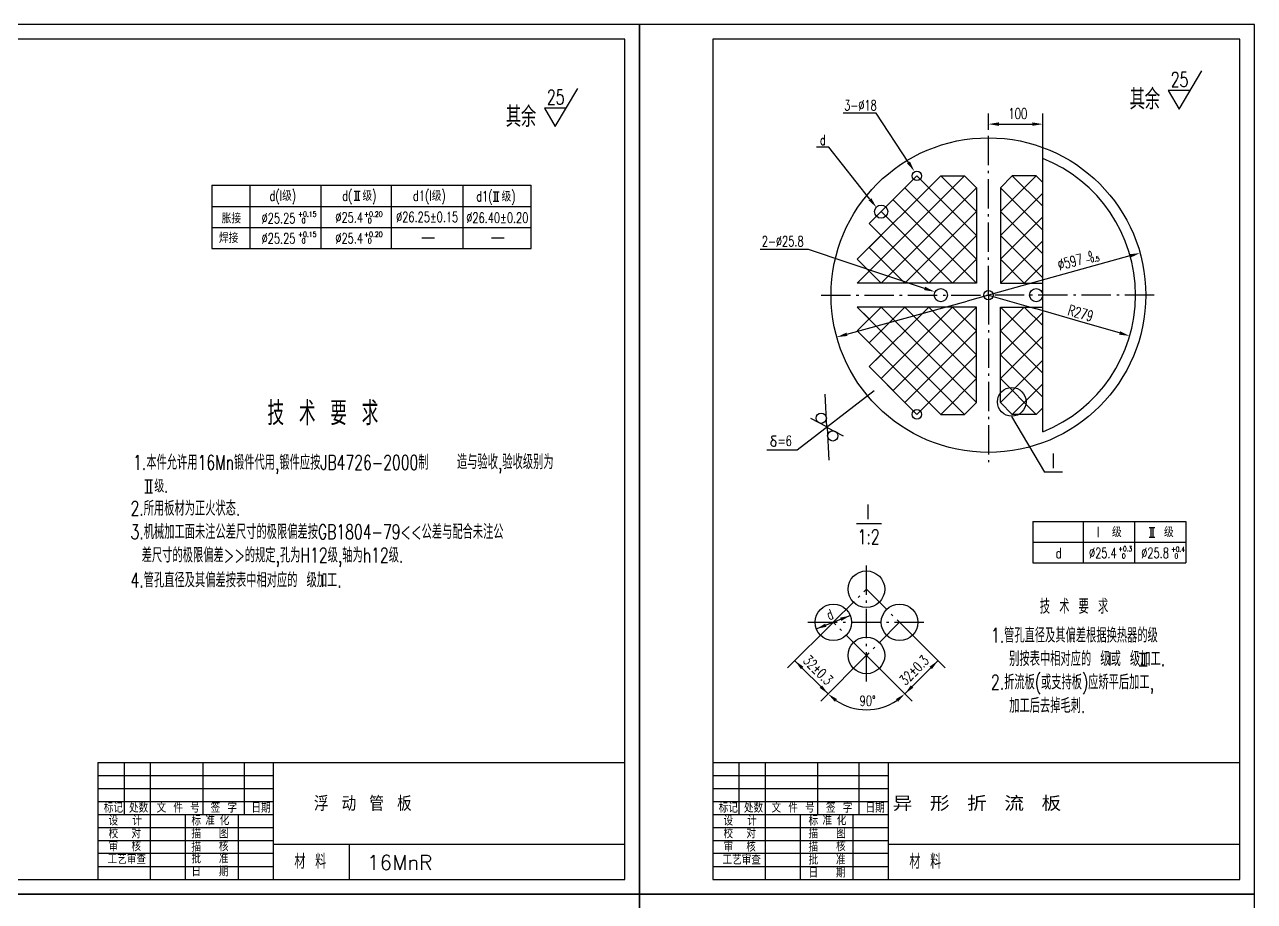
# Model space of a CAD drawing. Extents: x 0 to 2851, y -28 to 1393.
# Drawn here: x 1413.2 to 1833.2, y 1081.1 to 1380.6 of the extents above; entities that cross this region are included whole.
import ezdxf
from ezdxf.enums import TextEntityAlignment as Align

# ---------------------------------------------------------------- set-up
doc = ezdxf.new("R2010")
doc.units = 0
doc.header["$LTSCALE"] = 8
doc.header["$MEASUREMENT"] = 0
doc.linetypes.add('CENTER', pattern=[1.85, 1.25, -0.25, 0.1, -0.25])
doc.linetypes.add('PHANTOM', pattern=[1.902, 1.15, -0.25, 0.001, -0.25, 0.001, -0.25])
doc.layers.get('0').update_dxf_attribs({"linetype": 'CONTINUOUS'})
for name, color, linetype in [('1', 1, 'CONTINUOUS'), ('CC', 3, 'CONTINUOUS'), ('CW', 1, 'CONTINUOUS'), ('DD', 3, 'PHANTOM'), ('HZ', 1, 'CONTINUOUS'), ('X', 3, 'CONTINUOUS'), ('YY', 3, 'CONTINUOUS'), ('ZX', 1, 'CENTER')]:
    doc.layers.add(name, color=color, linetype=linetype)
doc.styles.add('HZ', font='txt', dxfattribs={"bigfont": 'hztxt'})

# ---------------------------------------------------------------- blocks, each defined once
blk = doc.blocks.new('*X123')
at = {"color": 0}
for p, q in [((266.8, 204.58), (273.5, 211.28)), ((266.8, 210.23), (267.85, 211.28)), ((266.8, 198.92), (278.27, 210.38)), ((278.13, 193.28), (296.13, 211.28)), ((283.79, 193.28), (301.79, 211.28)), ((290.34, 211.14), (290.47, 211.28)), ((266.82, 193.28), (279.82, 206.28)), ((272.47, 193.28), (285.47, 206.28)), ((289.45, 193.28), (301.8, 205.63)), ((295.1, 193.28), (301.8, 199.98)), ((300.76, 193.28), (301.8, 194.32))]:
    blk.add_line(p, q, dxfattribs=at)
blk = doc.blocks.new('*X122')
at = {"color": 0}
for p, q in [((423.33, 130.59), (442.54, 149.8)), ((423.33, 134.83), (438.3, 149.8)), ((423.33, 139.07), (434.06, 149.8)), ((423.33, 143.31), (429.81, 149.8)), ((423.33, 147.56), (425.57, 149.8)), ((423.33, 126.34), (444.1, 147.11)), ((456.56, 142.61), (463.76, 149.8)), ((456.56, 146.85), (459.51, 149.8)), ((456.56, 138.36), (468, 149.8)), ((456.56, 134.12), (472.24, 149.8)), ((456.56, 129.88), (476.48, 149.8)), ((423.33, 122.1), (444.1, 142.87)), ((456.56, 125.64), (477.33, 146.4)), ((423.33, 117.86), (444.1, 138.63)), ((456.56, 121.39), (477.33, 142.16)), ((456.56, 117.15), (477.33, 137.92)), ((424.51, 114.8), (444.1, 134.38)), ((458.45, 114.8), (477.33, 133.68)), ((428.76, 114.8), (444.1, 130.14)), ((462.7, 114.8), (477.33, 129.43)), ((433, 114.8), (444.1, 125.9)), ((466.94, 114.8), (477.33, 125.19)), ((437.24, 114.8), (444.1, 121.66)), ((471.18, 114.8), (477.33, 120.95)), ((441.48, 114.8), (444.1, 117.41)), ((475.43, 114.8), (477.33, 116.7))]:
    blk.add_line(p, q, dxfattribs=at)
blk = doc.blocks.new('*X121')
at = {"color": 0}
for p, q in [((384.32, 169.36), (403.23, 188.27)), ((384.32, 175.02), (397.57, 188.27)), ((384.32, 180.67), (391.92, 188.27)), ((384.32, 186.33), (386.26, 188.27)), ((384.81, 164.2), (405.09, 184.47)), ((385.38, 159.11), (405.09, 178.81)), ((390.86, 153.27), (405.09, 167.5)), ((396.51, 153.27), (405.09, 161.84)), ((384.32, 158.05), (384.49, 158.21)), ((402.17, 153.27), (405.09, 156.19))]:
    blk.add_line(p, q, dxfattribs=at)
blk = doc.blocks.new('*X120')
at = {"color": 0}
for p, q in [((351.09, 170.07), (369.29, 188.27)), ((351.09, 175.72), (363.63, 188.27)), ((351.09, 181.38), (357.98, 188.27)), ((351.09, 187.04), (352.32, 188.27)), ((351.09, 164.41), (371.86, 185.18)), ((351.09, 158.75), (371.86, 179.52)), ((351.26, 153.27), (371.86, 173.87)), ((356.92, 153.27), (371.86, 168.21)), ((362.57, 153.27), (371.86, 162.55)), ((368.23, 153.27), (371.86, 156.89))]:
    blk.add_line(p, q, dxfattribs=at)
blk = doc.blocks.new('FFGBF1')
for p, q in [((601.21, 262.15), (608.94, 275.19)), ((371.32, 271.99), (373.31, 271.99)), ((371.93, 267.02), (371.93, 271.99)), ((372.74, 271.99), (372.74, 267.02)), ((371.37, 266.95), (373.31, 266.95)), ((597.53, 268.48), (601.21, 262.15)), ((604.92, 268.48), (597.53, 268.48)), ((277.3, 260.69), (282.91, 260.69)), ((346.95, 247.07), (361.34, 247.07)), ((361.34, 247.07), (361.34, 234.46)), ((399.05, 244.63), (363.3, 233.06)), ((399.05, 244.63), (400.95, 243.24)), ((400.95, 212.07), (400.95, 243.24)), ((484, 242.12), (484, 220.52)), ((484, 242.12), (593.01, 242.12)), ((497.01, 220.52), (497.01, 242.12)), ((521.18, 242.12), (521.18, 220.52)), ((545.32, 220.52), (545.32, 242.12)), ((569.72, 242.12), (569.72, 220.52)), ((593.01, 220.52), (593.01, 242.12)), ((282.85, 225.2), (288.55, 233.9)), ((484, 234.92), (593.01, 234.92)), ((266.8, 230.16), (278.27, 230.16)), ((278.27, 230.16), (278.27, 225.16)), ((280.22, 229.36), (282.85, 225.2)), ((285.59, 229.36), (280.22, 229.36)), ((290.34, 230.16), (290.34, 225.16)), ((301.8, 230.16), (290.34, 230.16)), ((484, 227.72), (593.01, 227.72)), ((278.27, 225.16), (290.34, 225.16)), ((484, 220.52), (593.01, 220.52)), ((372.46, 201.27), (374.93, 201.27)), ((372.92, 196.62), (372.92, 201.21)), ((373.71, 201.21), (373.71, 196.62)), ((374.5, 196.62), (374.5, 201.21)), ((372.46, 196.62), (374.93, 196.62)), ((380, 170.27), (371.3, 175.97)), ((375.83, 173.01), (375.83, 167.64)), ((375.83, 167.64), (380, 170.27)), ((366.88, 163.64), (346.95, 163.64)), ((380.93, 163.64), (366.88, 163.64)), ((367.72, 162.82), (367.23, 163.64)), ((367.72, 162.82), (380.18, 162.82)), ((367.72, 162.82), (367.72, 139.57)), ((380.18, 162.82), (380.68, 163.64)), ((380.18, 162.82), (380.18, 139.57)), ((400.95, 163.64), (380.93, 163.64)), ((366.66, 139.57), (380.25, 139.57)), ((366.66, 138.12), (366.66, 139.57)), ((380.25, 139.57), (381.25, 139.57)), ((381.25, 138.12), (381.25, 139.57)), ((366.66, 138.12), (380.25, 138.12)), ((366.66, 135.04), (380.25, 135.04)), ((366.66, 133.59), (366.66, 135.04)), ((367.72, 138.12), (367.72, 135.04)), ((380.18, 138.12), (380.18, 135.04)), ((380.25, 138.12), (381.25, 138.12)), ((380.25, 135.04), (381.25, 135.04)), ((381.25, 133.59), (381.25, 135.04)), ((380.25, 133.59), (366.66, 133.59)), ((367.72, 133.59), (367.72, 129.47)), ((380.18, 133.59), (380.18, 129.47)), ((381.25, 133.59), (380.25, 133.59)), ((346.95, 128.64), (366.88, 128.64)), ((366.88, 128.64), (381.33, 128.64)), ((366.92, 128.65), (373.46, 128.65)), ((367.72, 129.47), (367.23, 128.64)), ((367.72, 129.47), (380.18, 129.47)), ((380.18, 129.47), (380.68, 128.64)), ((381.33, 128.64), (400.95, 128.64)), ((329.94, 112.24), (332.41, 112.24)), ((330.4, 107.59), (330.4, 112.17)), ((331.19, 112.17), (331.19, 107.59)), ((331.98, 107.59), (331.98, 112.17)), ((329.94, 107.59), (332.41, 107.59)), ((324.03, 73.03), (304.1, 73.03)), ((338.08, 73.03), (324.03, 73.03)), ((324.86, 72.21), (324.37, 73.03)), ((324.86, 72.21), (324.86, 39.79)), ((324.86, 72.21), (337.33, 72.21)), ((337.33, 72.21), (337.82, 73.03)), ((337.33, 72.21), (337.33, 39.79)), ((358.1, 73.03), (338.08, 73.03)), ((304.1, 38.03), (324.03, 38.03)), ((324.86, 39.79), (323.12, 38.03)), ((324.03, 38.03), (338.48, 38.03)), ((324.07, 38.03), (330.6, 38.03)), ((324.86, 39.79), (337.33, 39.79)), ((337.33, 39.79), (339.07, 38.03)), ((338.48, 38.03), (358.1, 38.03))]:
    blk.add_line(p, q)
at = {"const_width": 0.25}
for points in [[(388.93, 138.12, 1), (389.18, 138.12, 1)], [(388.93, 135.04, 1), (389.18, 135.04, 1)], [(388.93, 133.59, 1), (389.18, 133.59, 1)]]:
    blk.add_lwpolyline(points, format="xyb", close=True, dxfattribs=at)
for centre in [(284.69, 165.61), (273.38, 154.3), (296.01, 154.3), (284.69, 142.98)]:
    blk.add_circle(centre, 6.25)
blk.add_arc((362.84, 234.48), 1.5, 180, 287.9352)
at = {"layer": 'CC'}
for p, q in [((375.68, 250.67), (375.68, 254.27)), ((353.1, 244.63), (372.08, 244.63)), ((361.34, 247.07), (379.28, 247.07)), ((399.05, 244.63), (372.08, 244.63)), ((375.68, 247.07), (375.68, 244.69)), ((278.27, 230.16), (278.27, 241.86)), ((290.34, 230.22), (290.34, 241.92)), ((375.68, 241.03), (375.68, 237.43)), ((281.34, 238.42), (287.68, 238.42)), ((297.39, 233.66), (297.39, 237.16)), ((363.82, 236.5), (365.25, 239.04)), ((365.32, 239.09), (372.07, 239.09)), ((355.34, 230.48), (363.3, 233.06)), ((297.39, 230.16), (297.39, 225.16)), ((290.34, 225.16), (299.95, 225.16)), ((297.39, 221.66), (297.39, 218.16)), ((358.7, 177.85), (367.19, 163.7)), ((389.2, 177.85), (380.71, 163.7)), ((380.18, 162.82), (380.18, 174.57)), ((369.96, 167.14), (369.96, 170.64)), ((369.96, 163.64), (369.96, 162.82)), ((369.96, 159.3), (369.96, 157.33)), ((273.33, 154.25), (257.79, 138.71)), ((296.05, 154.25), (311.59, 138.71)), ((371.2, 150.99), (376.87, 150.99)), ((269.1, 127.39), (284.65, 142.94)), ((300.29, 127.39), (284.74, 142.94)), ((366.66, 139.63), (366.66, 146.05)), ((377.71, 143.51), (370.19, 143.51)), ((381.25, 139.63), (381.25, 146.15)), ((389.06, 143.07), (389.06, 146.57)), ((260.27, 141.19), (271.58, 129.87)), ((309.12, 141.19), (297.8, 129.87)), ((381.31, 139.57), (392.56, 139.57)), ((389.06, 128.65), (389.06, 139.57)), ((369.96, 132.99), (369.96, 136.49)), ((381.25, 138.12), (392.69, 138.12)), ((381.25, 135.04), (392.6, 135.04)), ((381.25, 133.59), (392.6, 133.59)), ((358.7, 114.44), (367.19, 128.59)), ((369.96, 128.65), (369.96, 129.47)), ((389.2, 114.44), (380.71, 128.59)), ((369.96, 125.15), (369.96, 121.65)), ((389.06, 125.15), (389.06, 121.65)), ((315.85, 87.23), (324.34, 73.08)), ((346.35, 87.23), (337.85, 73.08)), ((327.1, 76.53), (327.1, 80.03)), ((327.1, 73.03), (327.1, 72.21)), ((327.1, 68.68), (327.1, 66.71)), ((328.35, 54.54), (334.02, 54.54))]:
    blk.add_line(p, q, dxfattribs=at)
for centre, radius, start, end in [((413.55, 246.92), 56.89, 182.3052, 195.63), ((373.95, 152.43), 26.14, 66.7153, 113.2847), ((284.69, 142.98), 18.56, 235.8232, 304.1768), ((373.95, 139.85), 26.14, 246.7153, 293.2847), ((331.1, 61.82), 26.14, 66.7153, 113.2847)]:
    blk.add_arc(centre, radius, start, end, dxfattribs=at)
for points in [[(376.28, 250.67), (375.08, 250.67), (375.68, 247.07)], [(357.57, 241.08), (356.37, 241), (356.73, 244.64)], [(376.28, 241.03), (375.08, 241.03), (375.68, 244.63)], [(281.79, 237.77), (281.79, 238.94), (278.29, 238.36)], [(286.95, 237.84), (286.95, 239), (290.45, 238.42)], [(358.41, 235.25), (357.25, 234.93), (358.78, 231.62)], [(364.34, 236.2), (363.3, 236.79), (362.05, 233.36)], [(297.97, 233.66), (296.81, 233.66), (297.39, 230.16)], [(297.97, 221.66), (296.81, 221.66), (297.39, 225.16)], [(363.88, 175.93), (363.35, 176.96), (360.5, 174.85)], [(384.02, 175.93), (384.55, 176.96), (387.4, 174.85)], [(370.54, 167.14), (369.37, 167.14), (369.96, 163.64)], [(370.54, 159.3), (369.37, 159.3), (369.96, 162.8)], [(371.2, 150.41), (371.2, 151.57), (367.7, 150.99)], [(376.53, 150.41), (376.53, 151.57), (380.03, 150.99)], [(370.27, 142.93), (370.27, 144.09), (366.77, 143.51)], [(377.71, 142.93), (377.71, 144.09), (381.21, 143.51)], [(389.64, 143.07), (388.47, 143.07), (389.06, 139.57)], [(262.33, 138.3), (263.16, 139.12), (260.27, 141.19)], [(307.05, 138.3), (306.23, 139.12), (309.12, 141.19)], [(268.69, 131.93), (269.52, 132.76), (271.58, 129.87)], [(300.69, 131.93), (299.86, 132.76), (297.8, 129.87)], [(370.54, 132.99), (369.37, 132.99), (369.96, 129.49)], [(274.64, 128.08), (273.9, 127.18), (271.57, 129.86)], [(294.74, 128.08), (295.49, 127.18), (297.81, 129.86)], [(370.54, 125.15), (369.37, 125.15), (369.96, 128.65)], [(389.64, 125.15), (388.47, 125.15), (389.06, 128.65)], [(363.88, 116.36), (363.35, 115.32), (360.5, 117.44)], [(384.02, 116.36), (384.55, 115.32), (387.4, 117.44)], [(321.03, 85.31), (320.5, 86.35), (317.65, 84.23)], [(341.16, 85.31), (341.7, 86.35), (344.54, 84.23)], [(327.69, 76.53), (326.52, 76.53), (327.1, 73.03)], [(327.69, 68.68), (326.52, 68.68), (327.1, 72.18)], [(328.35, 53.95), (328.35, 55.12), (324.85, 54.54)], [(333.67, 53.95), (333.67, 55.12), (337.17, 54.54)]]:
    blk.add_solid(points, dxfattribs=at)
at = {"layer": 'CW'}
for p, q in [((532.58, 240.11), (534.55, 240.11)), ((533.09, 240.04), (533.09, 236.86)), ((533.94, 240.04), (533.94, 236.86)), ((580.08, 239.88), (582.05, 239.88)), ((580.59, 239.81), (580.59, 236.62)), ((581.44, 239.81), (581.44, 236.62)), ((534.45, 236.86), (532.58, 236.86)), ((581.95, 236.62), (580.08, 236.62)), ((555.69, 224.2), (560, 224.2)), ((579.45, 224.2), (583.76, 224.2)), ((323.68, 106.26), (339.08, 106.26))]:
    blk.add_line(p, q, dxfattribs=at)
at = {"layer": 'DD'}
for p, q in [((346.95, 247.07), (346.95, 212.07)), ((266.8, 212.16), (266.8, 230.16)), ((301.8, 212.16), (301.8, 230.16)), ((266.8, 212.16), (301.8, 212.16)), ((346.95, 212.07), (400.95, 212.07)), ((346.95, 163.64), (346.95, 128.64)), ((400.95, 128.64), (400.95, 163.64)), ((304.1, 73.03), (304.1, 38.03)), ((358.1, 38.03), (358.1, 73.03))]:
    blk.add_line(p, q, dxfattribs=at)
at = {"layer": 'X'}
for p, q in [((369.14, 265.99), (376.22, 265.99)), ((272.52, 256.51), (296.8, 256.51)), ((281.31, 194.94), (289.89, 194.94)), ((366.2, 194.97), (381.6, 194.97))]:
    blk.add_line(p, q, dxfattribs=at)
at = {"layer": 'YY', "color": 3}
for p, q in [((346.95, 246.13), (347.89, 247.07)), ((346.95, 240.47), (353.55, 247.07)), ((346.95, 234.82), (359.21, 247.07)), ((357.61, 239.82), (361.34, 243.55)), ((358.15, 212.07), (386.71, 240.63)), ((363.81, 212.07), (395.07, 243.34)), ((369.46, 212.07), (400.77, 243.38)), ((346.95, 223.5), (361.34, 237.89)), ((346.95, 212.19), (369.98, 235.22)), ((352.49, 212.07), (378.35, 237.93)), ((375.12, 212.07), (400.95, 237.91)), ((346.95, 229.16), (351.88, 234.09)), ((346.95, 217.85), (362.22, 233.12)), ((380.78, 212.07), (400.95, 232.25)), ((386.43, 212.07), (400.95, 226.59)), ((392.09, 212.07), (400.95, 220.93)), ((397.75, 212.07), (400.95, 215.28))]:
    blk.add_line(p, q, dxfattribs=at)
at = {"layer": 'YY'}
for p, q in [((400.86, 147.74), (388.52, 136.04)), ((383.87, 131.63), (381.2, 129.11)), ((339.07, 38.03), (346.28, 30.72)), ((346.28, 30.72), (358.15, 30.72))]:
    blk.add_line(p, q, dxfattribs=at)
at = {"layer": 'ZX'}
for p, q in [((284.69, 134.1), (284.69, 174.68)), ((273.38, 154.3), (284.69, 165.61)), ((284.69, 165.61), (296.01, 154.3)), ((373.95, 156.31), (373.95, 165.08)), ((264.73, 154.3), (305.48, 154.3)), ((284.69, 142.98), (273.38, 154.3)), ((296.01, 154.3), (284.69, 142.98)), ((373.95, 148.99), (373.95, 151.37)), ((373.95, 126.52), (373.95, 143.48)), ((331.1, 60.01), (331.1, 74.96)), ((331.1, 35.91), (331.1, 54.18))]:
    blk.add_line(p, q, dxfattribs=at)
at = {"layer": 'YY'}
for name, p in [('*X123', (0, 18.88)), ('*X120', (-4.14, -24.63)), ('*X121', (-4.14, -24.63)), ('*X122', (-119.23, -76.77))]:
    blk.add_blockref(name, p, dxfattribs=at)
at = {"style": 'HZ'}
for s, height, width, p in [('25', 5, 0.7, (601.38, 269.75)), ('1:1', 5, 0.7, (284.53, 249.71)), ('6.3', 3.5, 0.75, (282.92, 230.09)), ('I', 5, 0.7, (285.23, 196.46)), ('1:2', 5, 0.7, (285.46, 187.89))]:
    blk.add_text(s, height=height, dxfattribs=dict(at, width=width)).set_placement(p, align=Align.CENTER)
at = {"style": 'HZ', "width": 0.7}
for s, height, p in [('2:1', 3.5, (370.55, 261.37)), ('A  A', 5, (273.55, 258.46))]:
    blk.add_text(s, height=height, dxfattribs=at).set_placement(p)
blk.add_text('12.5', height=3.5, rotation=90, dxfattribs=at).set_placement((375.01, 170.27), align=Align.CENTER)
at = {"layer": 'CW', "style": 'HZ'}
for s, height, width, p in [('其', 7, 0.75, (586.96, 262.04)), ('余', 7, 0.75, (592.11, 262.04)), ('d(I级)', 3.5, 0.7, (508.19, 236.78)), ('%%c25.25', 3.5, 0.7, (506.71, 229.11)), ('%%c25.4', 3.5, 0.7, (530.86, 229.37)), ('%%c26.25%%p0.15', 3.5, 0.7, (557.48, 229.52)), ('%%c26.40%%p0.20', 3.5, 0.7, (581.44, 229.26)), ('焊接', 3.5, 0.7, (489.7, 222.4)), ('%%c25.25', 3.5, 0.7, (506.71, 222.2)), ('%%c25.4', 3.5, 0.7, (530.86, 222.27)), ('管孔', 5, 0.7, (377.44, 188.13)), ('d', 3.5, 0.7, (373.98, 152.29)), ('d1', 3.5, 0.7, (373.98, 144.7)), ('焊接', 4.94, 0.7, (327.52, 100.38)), ('管孔', 5, 0.7, (334.92, 100.38)), ('d', 3.5, 0.7, (331.36, 55.58))]:
    blk.add_text(s, height=height, dxfattribs=dict(at, width=width)).set_placement(p, align=Align.CENTER)
at = {"layer": 'CW', "style": 'HZ', "width": 0.7}
for s, height, p in [('旋转', 5, (288.48, 258.47)), ('12', 3.5, (282.71, 240.17)), ('R1.5', 3.5, (365.63, 239.52)), ('d(', 3.5, (528.48, 236.78)), ('级)', 3.5, (535.39, 236.78)), ('d1(I级)', 3.5, (552.66, 236.78)), ('d1(', 3.5, (574.25, 236.62)), ('级)', 3.5, (582.89, 236.55)), ('18%%D', 3.6, (351.5, 235.06)), ('胀接', 3.5, (487.33, 229.1)), ('+0.15', 1.8, (513.37, 231.37)), ('+0.20', 1.8, (535.93, 231.37)), ('0', 1.8, (514.61, 229.12)), ('0', 1.8, (537.2, 229.12)), ('+0.15', 1.8, (513.37, 224.46)), ('0', 1.8, (514.61, 222.21)), ('+0.20', 1.8, (535.93, 224.46)), ('0', 1.8, (537.2, 222.21)), ('胀接', 4.918, (366.51, 188.17)), ('60%%D', 3.5, (372.18, 180.24)), ('90%%D', 3.5, (282.38, 125.73)), ('60%%D', 3.5, (372.18, 114.76)), ('60%%D', 3.5, (329.33, 89.62)), ('2X45%%D', 3.5, (347.46, 31.79))]:
    blk.add_text(s, height=height, dxfattribs=at).set_placement(p)
for s, height, rotation, p in [('1.5', 3.6, 90, (374.34, 250.37)), ('5', 3.5, 90, (296.38, 234.58)), ('1', 3.5, 90, (369.01, 168.72)), ('32%%P0.3', 3.5, 315, (262.78, 140.92)), ('32%%P0.3', 3.5, 45, (298.05, 132.54)), ('3', 3.5, 90, (387.99, 141.27)), ('3', 3.5, 90, (387.99, 131.5)), ('1', 3.5, 90, (369.01, 123.44)), ('1', 3.5, 90, (326.15, 78.1))]:
    blk.add_text(s, height=height, rotation=rotation, dxfattribs=at).set_placement(p)
for s, p in [('6', (388.17, 136.5)), ('8', (387.91, 125.69))]:
    blk.add_text(s, height=3.5, rotation=90, dxfattribs=at).set_placement(p, align=Align.CENTER)

msp = doc.modelspace()

# ---------------------------------------------------------------- linework, layer by layer
for p, q in [((1618.24, 1375.65), (1018.24, 1375.65)), ((1618.24, 1088.65), (1618.24, 1375.65)), ((1648.24, 1375.65), (1648.24, 1088.65)), ((1828.24, 1375.65), (1648.24, 1375.65)), ((1828.24, 1088.65), (1828.24, 1375.65)), ((1807.51, 1351.76), (1815.23, 1364.8)), ((1811.21, 1358.09), (1803.82, 1358.09)), ((1803.82, 1358.09), (1807.51, 1351.76)), ((1760.95, 1241.58), (1760.95, 1334.92)), ((1687.26, 1243.3), (1686.65, 1254.45)), ((1687.26, 1243.3), (1681.73, 1246.11)), ((1687.28, 1243.04), (1692.81, 1240.23)), ((1687.28, 1243.04), (1687.89, 1231.89)), ((1757.59, 1210.93), (1809.77, 1210.93)), ((1757.59, 1210.93), (1757.59, 1196.77)), ((1809.77, 1210.93), (1809.77, 1196.77)), ((1757.59, 1196.77), (1809.77, 1196.77)), ((1689.34, 1176.48), (1689.52, 1176.48)), ((1689.43, 1176.39), (1689.43, 1176.57)), ((1438.24, 1128.65), (1618.24, 1128.65)), ((1438.24, 1128.65), (1438.24, 1088.65)), ((1447.22, 1128.69), (1447.22, 1110.9)), ((1456.24, 1088.65), (1456.24, 1128.69)), ((1474.17, 1110.9), (1474.17, 1128.69)), ((1488.29, 1110.9), (1488.29, 1128.69)), ((1498.24, 1088.65), (1498.24, 1128.65)), ((1648.24, 1128.65), (1828.24, 1128.65)), ((1657.22, 1128.69), (1657.22, 1110.9)), ((1666.24, 1088.65), (1666.24, 1128.69)), ((1684.17, 1110.9), (1684.17, 1128.69)), ((1698.29, 1110.9), (1698.29, 1128.69)), ((1708.24, 1088.65), (1708.24, 1128.65)), ((1438.24, 1115.29), (1498.28, 1115.29)), ((1648.24, 1115.29), (1708.3, 1115.29)), ((1438.24, 1110.85), (1498.3, 1110.85)), ((1468.24, 1088.65), (1468.24, 1110.9)), ((1486.24, 1088.65), (1486.24, 1110.9)), ((1648.24, 1110.85), (1708.3, 1110.85)), ((1678.24, 1088.65), (1678.24, 1110.9)), ((1696.24, 1088.65), (1696.24, 1110.9)), ((1498.24, 1100.65), (1618.24, 1100.65)), ((1524.24, 1088.78), (1524.24, 1100.65)), ((1708.24, 1100.65), (1828.24, 1100.65)), ((1018.24, 1088.65), (1618.24, 1088.65)), ((1648.24, 1088.65), (1828.24, 1088.65))]:
    msp.add_line(p, q)
at = {"color": 3}
for p, q in [((1697.61, 1292.32), (1734.26, 1328.98)), ((1697.61, 1300.47), (1726.12, 1328.98)), ((1701.68, 1312.69), (1717.97, 1328.98)), ((1738.33, 1308.61), (1717.97, 1328.98)), ((1738.33, 1316.76), (1726.12, 1328.98)), ((1738.33, 1324.91), (1734.26, 1328.98)), ((1746.48, 1324.91), (1750.55, 1328.98)), ((1746.48, 1316.76), (1758.7, 1328.98)), ((1760.95, 1318.58), (1750.55, 1328.98)), ((1760.95, 1326.73), (1758.7, 1328.98)), ((1705.75, 1292.32), (1738.33, 1324.91)), ((1738.33, 1300.47), (1713.9, 1324.91)), ((1760.95, 1310.44), (1746.48, 1324.91)), ((1746.48, 1308.61), (1760.95, 1323.08)), ((1738.33, 1292.32), (1709.82, 1320.83)), ((1730.19, 1292.32), (1705.75, 1316.76)), ((1713.9, 1292.32), (1738.33, 1316.76)), ((1760.95, 1302.29), (1746.48, 1316.76)), ((1746.48, 1300.47), (1760.95, 1314.94)), ((1722.04, 1292.32), (1701.68, 1312.69)), ((1722.04, 1292.32), (1738.33, 1308.61)), ((1760.95, 1294.15), (1746.48, 1308.61)), ((1746.48, 1292.32), (1760.95, 1306.79)), ((1713.9, 1292.32), (1701.68, 1304.54)), ((1705.75, 1292.32), (1697.61, 1300.47)), ((1730.19, 1292.32), (1738.33, 1300.47)), ((1754.63, 1292.32), (1746.48, 1300.47)), ((1754.63, 1292.32), (1760.95, 1298.65)), ((1697.61, 1284.18), (1734.26, 1247.52)), ((1705.75, 1284.18), (1697.61, 1276.03)), ((1713.9, 1284.18), (1701.68, 1271.96)), ((1722.04, 1284.18), (1701.68, 1263.81)), ((1705.75, 1284.18), (1738.33, 1251.59)), ((1730.19, 1284.18), (1705.75, 1259.74)), ((1738.33, 1284.18), (1709.82, 1255.67)), ((1713.9, 1284.18), (1738.33, 1259.74)), ((1722.04, 1284.18), (1738.33, 1267.89)), ((1730.19, 1284.18), (1738.33, 1276.03)), ((1746.48, 1284.18), (1760.95, 1269.71)), ((1754.63, 1284.18), (1746.48, 1276.03)), ((1760.95, 1282.35), (1746.48, 1267.89)), ((1754.63, 1284.18), (1760.95, 1277.85)), ((1697.61, 1276.03), (1726.12, 1247.52)), ((1738.33, 1276.03), (1713.9, 1251.59)), ((1746.48, 1276.03), (1760.95, 1261.56)), ((1760.95, 1274.21), (1746.48, 1259.74)), ((1738.33, 1267.89), (1717.97, 1247.52)), ((1746.48, 1267.89), (1760.95, 1253.42)), ((1760.95, 1266.06), (1746.48, 1251.59)), ((1701.68, 1263.81), (1717.97, 1247.52)), ((1738.33, 1259.74), (1726.12, 1247.52)), ((1746.48, 1259.74), (1758.7, 1247.52)), ((1760.95, 1257.92), (1750.55, 1247.52)), ((1738.33, 1251.59), (1734.26, 1247.52)), ((1746.48, 1251.59), (1750.55, 1247.52)), ((1760.95, 1249.77), (1758.7, 1247.52))]:
    msp.add_line(p, q, dxfattribs=at)
for points in [[(1738.33, 1292.32), (1697.61, 1292.32), (1701.68, 1296.4), (1697.61, 1300.47), (1705.75, 1308.61), (1701.68, 1312.69), (1713.9, 1324.91), (1717.97, 1320.83), (1726.12, 1328.98), (1734.26, 1328.98), (1738.33, 1324.91), (1738.33, 1292.32)], [(1760.95, 1326.73), (1758.7, 1328.98), (1750.55, 1328.98), (1746.48, 1324.91), (1746.48, 1292.32)], [(1746.48, 1292.32), (1760.95, 1292.32)], [(1738.33, 1284.18), (1697.61, 1284.18), (1701.68, 1280.1), (1697.61, 1276.03), (1705.75, 1267.89), (1701.68, 1263.81), (1713.9, 1251.59), (1717.97, 1255.67), (1726.12, 1247.52), (1734.26, 1247.52), (1738.33, 1251.59), (1738.33, 1284.18)], [(1760.95, 1249.77), (1758.7, 1247.52), (1750.55, 1247.52), (1746.48, 1251.59), (1746.48, 1284.18)], [(1746.48, 1284.18), (1760.95, 1284.18)]]:
    msp.add_lwpolyline(points)
for centre, radius in [((1742.41, 1288.25), 53.73), ((1717.97, 1328.98), 1.62), ((1705.75, 1316.76), 2.25), ((1726.12, 1288.25), 2.25), ((1742.41, 1288.25), 1.62), ((1758.7, 1288.25), 2.25), ((1685.31, 1246.19), 1.75), ((1717.97, 1247.52), 1.62), ((1689.23, 1240.15), 1.75), ((1700.74, 1187.79), 6.25), ((1689.43, 1176.48), 6.25), ((1712.05, 1176.48), 6.25), ((1700.74, 1165.17), 6.25)]:
    msp.add_circle(centre, radius)
msp.add_arc((1742.41, 1288.25), 50.22, 291.6669, 68.3331)
at = {"layer": '1'}
for p, q in [((1438.24, 1124.17), (1498.28, 1124.17)), ((1648.24, 1124.17), (1708.3, 1124.17)), ((1438.24, 1119.73), (1498.28, 1119.73)), ((1648.24, 1119.73), (1708.3, 1119.73)), ((1438.24, 1106.41), (1498.3, 1106.41)), ((1648.24, 1106.41), (1708.3, 1106.41)), ((1438.24, 1101.97), (1498.3, 1101.97)), ((1648.24, 1101.97), (1708.3, 1101.97)), ((1498.3, 1097.53), (1438.24, 1097.53)), ((1708.3, 1097.53), (1648.24, 1097.53)), ((1438.24, 1093.09), (1498.3, 1093.09)), ((1648.24, 1093.09), (1708.3, 1093.09))]:
    msp.add_line(p, q, dxfattribs=at)
at = {"layer": 'CC'}
for p, q in [((1704.01, 1350.45), (1692.74, 1350.45)), ((1715.12, 1333.56), (1704.01, 1350.45)), ((1742.46, 1345.23), (1742.46, 1350.25)), ((1760.95, 1334.92), (1760.95, 1350.25)), ((1745.97, 1346.65), (1757.61, 1346.65)), ((1687.87, 1338.78), (1683.65, 1338.78)), ((1701.95, 1320.99), (1687.87, 1338.78)), ((1680.99, 1303.8), (1664.4, 1303.8)), ((1720.61, 1290.53), (1680.99, 1303.8)), ((1790.72, 1301.63), (1749.7, 1290.27)), ((1749.7, 1290.27), (1735.11, 1286.23)), ((1694.1, 1274.87), (1735.11, 1286.23)), ((1742.41, 1288.25), (1758.33, 1283.65)), ((1774.73, 1278.91), (1758.33, 1283.65)), ((1787.2, 1275.31), (1774.73, 1278.91)), ((1689.38, 1176.44), (1673.84, 1160.89)), ((1683.6, 1174.21), (1695.2, 1178.78)), ((1712.1, 1176.44), (1727.64, 1160.89)), ((1685.14, 1149.57), (1700.7, 1165.12)), ((1716.34, 1149.57), (1700.78, 1165.12)), ((1676.32, 1163.37), (1687.63, 1152.06)), ((1725.16, 1163.37), (1713.85, 1152.06))]:
    msp.add_line(p, q, dxfattribs=at)
msp.add_arc((1700.74, 1165.17), 18.56, 235.8232, 304.1768, dxfattribs=at)
for points in [[(1745.97, 1346.05), (1745.97, 1347.25), (1742.37, 1346.65)], [(1757.35, 1346.05), (1757.35, 1347.25), (1760.95, 1346.65)], [(1715.62, 1333.89), (1714.62, 1333.23), (1717.1, 1330.55)], [(1702.42, 1321.36), (1701.48, 1320.62), (1704.18, 1318.17)], [(1790.56, 1302.21), (1790.88, 1301.05), (1794.19, 1302.59)], [(1720.8, 1291.1), (1720.42, 1289.96), (1724.02, 1289.39)], [(1693.94, 1275.45), (1694.26, 1274.29), (1690.63, 1273.91)], [(1787.36, 1275.89), (1787.03, 1274.74), (1790.66, 1274.31)], [(1686.67, 1176.04), (1687.09, 1174.96), (1683.62, 1174.23)], [(1692.16, 1176.96), (1691.73, 1178.05), (1695.2, 1178.78)], [(1678.38, 1160.48), (1679.2, 1161.31), (1676.32, 1163.37)], [(1723.1, 1160.48), (1722.28, 1161.31), (1725.16, 1163.37)], [(1684.74, 1154.12), (1685.57, 1154.94), (1687.63, 1152.06)], [(1690.69, 1150.26), (1689.94, 1149.36), (1687.62, 1152.04)], [(1710.79, 1150.26), (1711.53, 1149.36), (1713.86, 1152.04)], [(1716.74, 1154.12), (1715.91, 1154.94), (1713.85, 1152.06)]]:
    msp.add_solid(points, dxfattribs=at)
at = {"layer": 'CW'}
for p, q in [((1668.39, 1239.46), (1668.41, 1239.82)), ((1668.52, 1239.13), (1668.39, 1239.46)), ((1668.41, 1239.82), (1668.53, 1240.01)), ((1668.75, 1238.91), (1668.52, 1239.13)), ((1668.53, 1240.01), (1668.82, 1240.19)), ((1668.82, 1240.19), (1669.07, 1240.23)), ((1669.07, 1240.23), (1669.9, 1240.23)), ((1668.16, 1238.11), (1668.08, 1237.87)), ((1668.08, 1237.87), (1668.12, 1237.34)), ((1668.12, 1237.34), (1668.15, 1237.17)), ((1668.15, 1237.17), (1668.32, 1236.95)), ((1668.29, 1238.33), (1668.16, 1238.11)), ((1668.52, 1238.52), (1668.29, 1238.33)), ((1668.32, 1236.95), (1668.58, 1236.78)), ((1668.66, 1238.67), (1668.52, 1238.52)), ((1668.58, 1236.78), (1668.95, 1236.66)), ((1669.01, 1238.76), (1668.66, 1238.67)), ((1669.07, 1238.74), (1668.75, 1238.91)), ((1668.95, 1236.66), (1669.32, 1236.69)), ((1669.28, 1238.64), (1669.07, 1238.74)), ((1669.47, 1238.52), (1669.28, 1238.64)), ((1669.32, 1236.69), (1669.63, 1236.81)), ((1669.67, 1238.35), (1669.47, 1238.52)), ((1669.63, 1236.81), (1669.84, 1237.08)), ((1669.84, 1238.11), (1669.67, 1238.35)), ((1669.87, 1237.78), (1669.84, 1238.11)), ((1669.84, 1237.08), (1669.87, 1237.78)), ((1454.27, 1225.17), (1456.96, 1225.17)), ((1455.12, 1225.17), (1455.12, 1220.8)), ((1456.21, 1225.17), (1456.21, 1220.66)), ((1454.27, 1220.66), (1456.96, 1220.66)), ((1797.25, 1208.85), (1799.29, 1208.85)), ((1797.25, 1205.56), (1799.29, 1205.56)), ((1797.85, 1208.85), (1797.85, 1205.7)), ((1798.67, 1205.7), (1798.67, 1208.85)), ((1793.92, 1165.97), (1796.67, 1165.97)), ((1794.88, 1165.97), (1794.88, 1161.55)), ((1795.7, 1165.97), (1795.7, 1161.55)), ((1796.67, 1161.55), (1793.92, 1161.55))]:
    msp.add_line(p, q, dxfattribs=at)
at = {"layer": 'X'}
for p, q in [((1623.24, 1380.65), (993.24, 1380.65)), ((1623.24, 1380.65), (1623.24, 1083.65)), ((1833.24, 1380.65), (1623.24, 1380.65)), ((1623.24, 1083.65), (1623.24, 1380.65)), ((1833.24, 1083.65), (1833.24, 1380.65)), ((1703.42, 1255.57), (1677.04, 1235.27)), ((1750.32, 1246.81), (1761.51, 1227.79)), ((1677.04, 1235.27), (1666.7, 1235.27)), ((1767.66, 1227.79), (1761.51, 1227.79)), ((1697.35, 1210.21), (1705.94, 1210.21)), ((1774.79, 1210.93), (1774.79, 1196.77)), ((1792.28, 1210.93), (1792.28, 1196.84)), ((1757.59, 1203.85), (1809.77, 1203.85)), ((1623.24, 1083.65), (993.24, 1083.65)), ((993.24, 1083.65), (1623.24, 1083.65)), ((1623.24, 786.65), (1623.24, 1083.65)), ((1623.24, 1083.65), (1623.24, 786.65)), ((1833.24, 1083.65), (1623.24, 1083.65)), ((1623.24, 1083.65), (1833.24, 1083.65)), ((1833.24, 786.65), (1833.24, 1083.65))]:
    msp.add_line(p, q, dxfattribs=at)
msp.add_circle((1750.37, 1251.8), 4.9, dxfattribs=at)
at = {"layer": 'ZX'}
for p, q in [((1742.41, 1288.25), (1742.41, 1345.23)), ((1685.29, 1288.25), (1742.41, 1288.25)), ((1742.41, 1288.25), (1742.41, 1231.13)), ((1799.01, 1288.25), (1742.41, 1288.25)), ((1700.74, 1156.29), (1700.74, 1196.86)), ((1689.43, 1176.48), (1700.74, 1187.79)), ((1700.74, 1187.79), (1712.05, 1176.48)), ((1680.78, 1176.48), (1721.52, 1176.48)), ((1700.74, 1165.17), (1689.43, 1176.48)), ((1712.05, 1176.48), (1700.74, 1165.17))]:
    msp.add_line(p, q, dxfattribs=at)

# ---------------------------------------------------------------- block references
msp.add_blockref('FFGBF1', (993.24, 1083.65))

# ---------------------------------------------------------------- texts
at = {"style": 'HZ', "width": 0.7}
for s, p in [('25', (1807.67, 1359.36)), ('I', (1764.46, 1229.16)), ('I', (1701.27, 1211.73)), ('1:2', (1701.5, 1203.17))]:
    msp.add_text(s, height=5, dxfattribs=at).set_placement(p, align=Align.CENTER)
at = {"layer": 'CW', "style": 'HZ'}
for s, height, width, p in [('其', 7, 0.75, (1793.25, 1351.66)), ('余', 7, 0.75, (1798.41, 1351.66)), ('d', 3.5, 0.7, (1685.86, 1339.5)), ('%%c25.4', 3.5, 0.7, (1781.48, 1198.42)), ('%%c25.8', 3.5, 0.7, (1799.32, 1198.42)), ('I', 4, 0.7, (1514.93, 1188.64)), ('I', 4.5, 0.7, (1783.87, 1161.73))]:
    msp.add_text(s, height=height, dxfattribs=dict(at, width=width)).set_placement(p, align=Align.CENTER)
for s, height, width, p in [('3-%%C18', 3.5, 0.7, (1693.13, 1351.31)), ('100', 3.6, 0.7, (1749.22, 1348.45)), ('2-%%C25.8', 3.5, 0.7, (1665, 1304.87)), ('=6', 3.5, 0.7, (1670.45, 1236.72)), ('级.', 4.4, 0.7, (1457.55, 1220.85)), ('I', 3.5, 0.7, (1779.49, 1205.56)), ('级', 3.5, 0.7, (1784.59, 1205.58)), ('级', 3.5, 0.7, (1802.35, 1205.58)), ('d', 3.5, 0.7, (1765.4, 1198.38)), ('+0.3', 1.7, 0.7, (1786.75, 1200.74)), ('+0.4', 1.7, 0.7, (1804.76, 1200.59)), ('0', 1.7, 0.7, (1787.99, 1198.3)), ('0', 1.7, 0.7, (1805.95, 1198.3)), ('90%%D', 3.5, 0.7, (1698.43, 1147.91)), ('标记', 3.5, 0.75, (1440.29, 1111.45)), ('处数', 3.5, 0.75, (1448.89, 1111.45)), ('文', 3.5, 0.75, (1458.32, 1111.45)), ('件', 3.5, 0.75, (1464.06, 1111.45)), ('号', 3.5, 0.75, (1469.79, 1111.45)), ('签', 3.5, 0.75, (1476.76, 1111.45)), ('字', 3.5, 0.75, (1482.5, 1111.45)), ('日期', 3.5, 0.75, (1490.7, 1111.45)), ('标记', 3.5, 0.75, (1650.29, 1111.45)), ('处数', 3.5, 0.75, (1658.89, 1111.45)), ('文', 3.5, 0.75, (1668.32, 1111.45)), ('件', 3.5, 0.75, (1674.06, 1111.45)), ('号', 3.5, 0.75, (1679.79, 1111.45)), ('签', 3.5, 0.75, (1686.93, 1111.45)), ('字', 3.5, 0.75, (1692.67, 1111.45)), ('日期', 3.5, 0.75, (1700.44, 1111.45)), ('设', 3.5, 0.75, (1441.93, 1107.06)), ('计', 3.5, 0.75, (1450.04, 1107.06)), ('标', 3.5, 0.75, (1470.21, 1107.06)), ('准', 3.5, 0.75, (1474.95, 1107.19)), ('化', 3.5, 0.75, (1479.87, 1107.19)), ('设', 3.5, 0.75, (1651.93, 1107.06)), ('计', 3.5, 0.75, (1660.04, 1107.06)), ('标', 3.5, 0.75, (1680.96, 1107.06)), ('准', 3.5, 0.75, (1685.71, 1107.19)), ('化', 3.5, 0.75, (1690.63, 1107.19)), ('校', 3.5, 0.75, (1441.93, 1102.67)), ('对', 3.5, 0.75, (1449.71, 1102.67)), ('描', 3.5, 0.75, (1470.21, 1102.67)), ('图', 3.5, 0.75, (1479.63, 1102.67)), ('校', 3.5, 0.75, (1651.93, 1102.67)), ('对', 3.5, 0.75, (1659.71, 1102.67)), ('描', 3.5, 0.75, (1680.96, 1102.67)), ('图', 3.5, 0.75, (1690.39, 1102.67)), ('审', 3.5, 0.75, (1441.93, 1098.28)), ('核', 3.5, 0.75, (1449.71, 1098.28)), ('描', 3.5, 0.75, (1470.21, 1098.1)), ('核', 3.5, 0.75, (1479.6, 1098.28)), ('审', 3.5, 0.75, (1651.93, 1098.11)), ('核', 3.5, 0.75, (1659.71, 1098.11)), ('描', 3.5, 0.75, (1680.96, 1098.1)), ('核', 3.5, 0.75, (1690.36, 1098.28)), ('工艺审查', 3.5, 0.75, (1441.58, 1093.89)), ('批', 3.5, 0.75, (1470.21, 1094.1)), ('准', 3.5, 0.75, (1479.58, 1094.11)), ('材 料', 5, 0.75, (1505.4, 1092.28)), ('工艺审查', 3.5, 0.75, (1651.58, 1093.72)), ('批', 3.5, 0.75, (1680.97, 1093.69)), ('准', 3.5, 0.75, (1690.34, 1093.71)), ('材 料', 5, 0.75, (1715.4, 1092.28)), ('日', 3.5, 0.75, (1470.21, 1089.71)), ('期', 3.5, 0.75, (1479.56, 1089.71)), ('日', 3.5, 0.75, (1680.97, 1089.26)), ('期', 3.5, 0.75, (1690.32, 1089.3))]:
    msp.add_text(s, height=height, dxfattribs=dict(at, width=width)).set_placement(p)
at = {"layer": 'CW', "style": 'HZ', "width": 0.7}
for s, height, rotation, p in [('%%C597', 3.6, 15.2473, (1766.64, 1296.7)), ('0', 1.7, 9.2531, (1776.65, 1301.45)), ('-0.5', 1.7, 9.2531, (1775.8, 1299.19)), ('R279', 3.6, 344.2409, (1769.22, 1281.54)), ('32%%P0.3', 3.5, 315, (1678.83, 1163.11)), ('32%%P0.3', 3.5, 45, (1714.09, 1154.72))]:
    msp.add_text(s, height=height, rotation=rotation, dxfattribs=at).set_placement(p)
msp.add_text('d', height=3.5, rotation=21.9068, dxfattribs=at).set_placement((1688.87, 1177.55), align=Align.CENTER)
at = {"layer": 'HZ', "style": 'HZ', "width": 0.7}
for s, height, p in [('            技 术 要 求', 8.1013, (1430.25, 1243.82)), ('1.本件允许用16Mn锻件代用,锻件应按JB4726-2000制', 5, (1450.3, 1228.6)), ('  造与验收,验收级别为 ', 5, (1554.66, 1228.79)), ('2.所用板材为正火状态.', 5, (1449.42, 1212.91)), ('3.机械加工面未注公差尺寸的极限偏差按GB1804-79<<公差与配合未注公', 5, (1449.42, 1204.91)), ('  差尺寸的极限偏差>>的规定,孔为H12级,轴为h12级.', 5, (1447, 1196.91)), ('4.管孔直径及其偏差按表中相对应的 级加工.', 5, (1449.42, 1188.42)), ('           技 术 要 求', 5, (1722.65, 1179.41)), ('1.管孔直径及其偏差根据换热器的级', 5, (1743.26, 1169.55)), ('  别按表中相对应的 级或 级加工.', 5, (1743.26, 1161.55)), ('2.折流板(或支持板)应矫平后加工,', 5, (1743.26, 1153.55)), ('  加工后去掉毛刺.', 5, (1743.26, 1145.55))]:
    msp.add_text(s, height=height, dxfattribs=at).set_placement(p)
at = {"layer": 'X', "style": 'HZ'}
for s, p in [('浮 动 管 板', (1528.74, 1112.05)), ('16MnR', (1541.34, 1091.95))]:
    msp.add_text(s, height=5, dxfattribs=at).set_placement(p, align=Align.CENTER)
at = {"layer": 'X', "style": 'HZ', "width": 1.652149}
msp.add_text('异 形 折 流 板', height=5, dxfattribs=at).set_placement((1709.74, 1112.05), (1767.24, 1112.05), align=Align.FIT)

doc.saveas('drawing.dxf')
